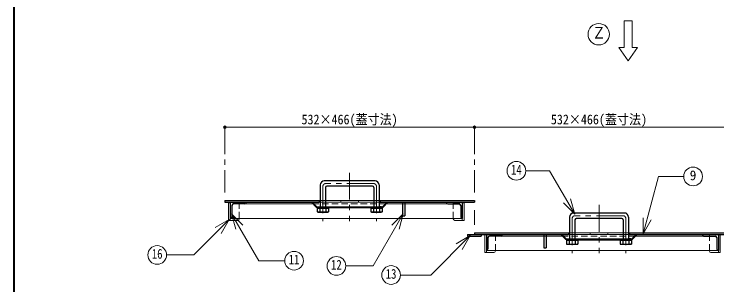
# Model space of a CAD drawing. Units: millimetres at full size, sheet at 1:10; details may follow other scales. Extents: x -2096 to 1954, y -1296 to 1514.
# Drawn here: x -2096 to -776, y 135 to 641 of the extents above; entities that cross this region are included whole.
import ezdxf
from ezdxf.enums import TextEntityAlignment as Align

# ---------------------------------------------------------------- set-up
doc = ezdxf.new("R2010")
doc.units = ezdxf.units.MM
doc.header["$LTSCALE"] = 10
doc.header["$PDMODE"] = 32
doc.header["$PDSIZE"] = 5
doc.linetypes.add('CHAIN1', pattern=[8, 5, -1, 1, -1])
doc.linetypes.add('DASHED1', pattern=[1.8, 1.2, -0.6])
doc.layers.add('0-0_ﾚｲﾔ1', color=4, linetype='Continuous', lineweight=9)
doc.styles.add('ＭＳ ゴシック', font='')
doc.styles.get('ＭＳ ゴシック').set_extended_font_data('MS Gothic')

msp = doc.modelspace()

# ---------------------------------------------------------------- linework, layer by layer
at = {"layer": '0-0_ﾚｲﾔ1', "color": 1, "lineweight": 40}
msp.add_line((-2096.22, -1295.95), (-2096.22, 1514.05), dxfattribs=at)
at = {"layer": '0-0_ﾚｲﾔ1', "color": 7, "lineweight": 18}
for p, q in [((-956.22, 628.05), (-941.22, 628.05)), ((-956.22, 628.05), (-956.22, 578.05)), ((-948.72, 553.05), (-966.22, 578.05)), ((-966.22, 578.05), (-956.22, 578.05)), ((-948.72, 553.05), (-931.22, 578.05)), ((-1095.51, 347.77), (-1140.1, 347.77)), ((-1048.62, 266.55), (-1095.51, 347.77)), ((-1524.22, 292.05), (-1526.22, 292.05)), ((-1485.8, 292.05), (-1514.22, 292.05)), ((-1485.8, 292.05), (-1485.8, 288.85)), ((-1452.63, 292.05), (-1452.63, 288.85)), ((-1424.22, 292.05), (-1452.63, 292.05)), ((-1412.22, 292.05), (-1414.22, 292.05)), ((-1048.62, 266.55), (-1056.38, 295.53)), ((-1695.42, 288.05), (-1692.22, 288.05)), ((-1695.42, 288.05), (-1695.42, 255.05)), ((-1526.22, 288.85), (-1524.22, 288.85)), ((-1525.22, 280.35), (-1524.22, 280.35)), ((-1525.22, 278.85), (-1524.22, 278.85)), ((-1514.22, 288.85), (-1485.8, 288.85)), ((-1514.22, 280.35), (-1513.22, 280.35)), ((-1514.22, 278.85), (-1513.22, 278.85)), ((-1452.63, 288.85), (-1424.22, 288.85)), ((-1425.22, 280.35), (-1424.22, 280.35)), ((-1425.22, 278.85), (-1424.22, 278.85)), ((-1414.22, 288.85), (-1412.22, 288.85)), ((-1414.22, 280.35), (-1413.22, 280.35)), ((-1414.22, 278.85), (-1413.22, 278.85)), ((-1255.52, 288.05), (-1258.72, 288.05)), ((-1255.52, 288.05), (-1255.52, 255.05)), ((-1048.62, 266.55), (-1069.83, 287.77)), ((-1689.79, 267.52), (-1668.58, 246.31)), ((-1689.79, 267.52), (-1682.03, 238.55)), ((-1368.96, 267.55), (-1390.18, 246.33)), ((-1368.96, 267.55), (-1376.73, 238.57)), ((-1694.4, 256.61), (-1760.57, 190.44)), ((-1694.4, 256.61), (-1720.38, 241.61)), ((-1694.4, 256.61), (-1709.4, 230.63)), ((-1695.42, 255.05), (-1692.22, 255.05)), ((-1692.22, 258.85), (-1692.22, 255.05)), ((-1258.72, 258.85), (-1258.72, 255.05)), ((-1255.52, 255.05), (-1258.72, 255.05)), ((-920.51, 230.01), (-920.51, 260.01)), ((-920.51, 230.01), (-905.51, 255.99)), ((-1244.25, 226.53), (-1317.8, 152.98)), ((-1244.25, 226.53), (-1270.24, 211.53)), ((-1244.25, 226.53), (-1259.25, 200.55)), ((-1216.92, 228.05), (-1213.72, 228.05)), ((-1216.92, 228.05), (-1216.92, 195.05)), ((-1060.22, 232.05), (-1058.22, 232.05)), ((-1058.22, 228.85), (-1060.22, 228.85)), ((-1048.22, 232.05), (-1019.8, 232.05)), ((-1019.8, 228.85), (-1048.22, 228.85)), ((-1019.8, 232.05), (-1019.8, 228.85)), ((-986.63, 232.05), (-986.63, 228.85)), ((-986.63, 232.05), (-958.22, 232.05)), ((-958.22, 228.85), (-986.63, 228.85)), ((-948.22, 232.05), (-946.22, 232.05)), ((-946.22, 228.85), (-948.22, 228.85)), ((-777.02, 228.05), (-780.22, 228.05)), ((-777.02, 228.05), (-777.02, 195.05)), ((-1059.22, 220.35), (-1058.22, 220.35)), ((-1059.22, 218.85), (-1058.22, 218.85)), ((-1048.22, 220.35), (-1047.22, 220.35)), ((-1048.22, 218.85), (-1047.22, 218.85)), ((-958.22, 220.35), (-959.22, 220.35)), ((-958.22, 218.85), (-959.22, 218.85)), ((-947.22, 220.35), (-948.22, 220.35)), ((-947.22, 218.85), (-948.22, 218.85)), ((-1213.72, 198.85), (-1213.72, 195.05)), ((-780.22, 198.85), (-780.22, 195.05)), ((-1760.57, 190.44), (-1811.39, 190.44)), ((-1216.92, 195.05), (-1213.72, 195.05)), ((-777.02, 195.05), (-780.22, 195.05)), ((-1317.8, 152.98), (-1374.26, 152.98))]:
    msp.add_line(p, q, dxfattribs=at)
at = {"layer": '0-0_ﾚｲﾔ1'}
for p, q in [((-1702.22, 429.05), (-1236.22, 429.05)), ((-1236.22, 429.05), (-770.22, 429.05)), ((-1485.8, 292.05), (-1452.63, 292.05)), ((-1537.72, 285.85), (-1665.22, 285.85)), ((-1485.8, 288.85), (-1452.63, 288.85)), ((-1370.72, 285.85), (-1400.72, 285.85)), ((-1285.72, 285.85), (-1366.22, 285.85)), ((-1692.22, 258.85), (-1258.72, 258.85)), ((-1678.42, 255.05), (-1692.22, 255.05)), ((-1675.42, 258.05), (-1675.42, 258.85)), ((-1275.52, 258.05), (-1275.52, 258.85)), ((-1272.52, 255.05), (-1258.72, 255.05)), ((-1186.72, 225.85), (-1106.22, 225.85)), ((-1101.72, 225.85), (-1071.72, 225.85)), ((-1019.8, 232.05), (-986.63, 232.05)), ((-1019.8, 228.85), (-986.63, 228.85)), ((-934.72, 225.85), (-807.22, 225.85)), ((-1213.72, 198.85), (-780.22, 198.85)), ((-1196.92, 198.05), (-1196.92, 198.85)), ((-797.02, 198.05), (-797.02, 198.85)), ((-1199.92, 195.05), (-1213.72, 195.05)), ((-794.02, 195.05), (-780.22, 195.05))]:
    msp.add_line(p, q, dxfattribs=at)
at = {"layer": '0-0_ﾚｲﾔ1', "linetype": 'CHAIN1'}
for p, q in [((-1702.22, 429.05), (-1702.22, 307.05)), ((-1236.22, 429.05), (-1236.22, 307.05)), ((-1469.22, 343.85), (-1469.22, 253.85)), ((-1519.22, 318.85), (-1519.22, 253.85)), ((-1424.22, 323.85), (-1514.22, 323.85)), ((-1419.22, 318.85), (-1419.22, 253.85)), ((-1003.22, 283.85), (-1003.22, 193.85)), ((-1236.22, 273.85), (-1236.22, 247.05)), ((-1053.22, 258.85), (-1053.22, 193.85)), ((-958.22, 263.85), (-1048.22, 263.85)), ((-953.22, 258.85), (-953.22, 193.85))]:
    msp.add_line(p, q, dxfattribs=at)
at = {"layer": '0-0_ﾚｲﾔ1', "color": 5, "lineweight": 25}
for p, q in [((-1524.22, 321.35), (-1524.22, 278.35)), ((-1421.72, 328.85), (-1516.72, 328.85)), ((-1426.72, 318.85), (-1511.72, 318.85)), ((-1414.22, 321.35), (-1414.22, 278.35)), ((-1514.22, 316.35), (-1514.22, 278.35)), ((-1424.22, 316.35), (-1424.22, 278.35)), ((-1702.22, 292.05), (-1702.22, 288.85)), ((-1412.22, 292.05), (-1236.22, 292.05)), ((-1236.22, 292.05), (-1236.22, 288.85)), ((-1702.22, 288.85), (-1526.22, 288.85)), ((-1692.22, 288.85), (-1692.22, 258.85)), ((-1689.22, 282.85), (-1689.22, 261.85)), ((-1665.22, 285.85), (-1686.22, 285.85)), ((-1531.59, 279.72), (-1540.72, 288.85)), ((-1530.97, 281.22), (-1538.59, 288.85)), ((-1529.72, 277.85), (-1528.22, 278.35)), ((-1529.72, 277.85), (-1508.72, 277.85)), ((-1529.72, 277.85), (-1529.72, 270.85)), ((-1529.47, 278.85), (-1525.22, 278.85)), ((-1528.22, 278.35), (-1510.22, 278.35)), ((-1524.72, 277.85), (-1524.72, 270.85)), ((-1513.72, 277.85), (-1513.72, 270.85)), ((-1513.22, 280.35), (-1425.22, 280.35)), ((-1429.72, 277.85), (-1428.22, 278.35)), ((-1429.72, 277.85), (-1408.72, 277.85)), ((-1428.22, 278.35), (-1410.22, 278.35)), ((-1425.22, 280.35), (-1425.22, 278.85)), ((-1424.72, 277.85), (-1424.72, 270.85)), ((-1419.22, 278.35), (-1413.72, 277.85)), ((-1413.72, 277.85), (-1410.22, 278.35)), ((-1407.46, 281.22), (-1399.84, 288.85)), ((-1406.84, 279.72), (-1397.72, 288.85)), ((-1370.72, 288.85), (-1370.72, 263.85)), ((-1366.22, 288.85), (-1366.22, 263.85)), ((-1285.72, 285.85), (-1264.72, 285.85)), ((-1261.72, 282.85), (-1261.72, 261.85)), ((-1258.72, 288.85), (-1258.72, 258.85)), ((-1529.72, 270.85), (-1508.72, 270.85)), ((-1529.72, 270.85), (-1528.22, 270.35)), ((-1528.22, 270.35), (-1524.72, 270.85)), ((-1528.22, 270.35), (-1510.22, 270.35)), ((-1524.72, 270.85), (-1519.22, 270.35)), ((-1519.22, 270.35), (-1513.72, 270.85)), ((-1513.72, 270.85), (-1510.22, 270.35)), ((-1429.72, 270.85), (-1408.72, 270.85)), ((-1428.22, 270.35), (-1410.22, 270.35)), ((-1408.72, 270.85), (-1410.22, 270.35)), ((-955.72, 268.85), (-1050.72, 268.85)), ((-1370.72, 263.85), (-1366.22, 263.85)), ((-1058.22, 261.35), (-1058.22, 218.35)), ((-1048.22, 256.35), (-1048.22, 218.35)), ((-960.72, 258.85), (-1045.72, 258.85)), ((-958.22, 256.35), (-958.22, 218.35)), ((-948.22, 261.35), (-948.22, 218.35)), ((-1248.72, 228.85), (-1248.72, 225.65)), ((-1248.72, 228.85), (-1060.22, 228.85)), ((-1248.72, 225.65), (-1223.72, 225.65)), ((-1236.22, 232.05), (-1236.22, 228.85)), ((-1236.22, 232.05), (-1060.22, 232.05)), ((-1223.72, 228.85), (-1223.72, 225.65)), ((-1213.72, 228.85), (-1213.72, 198.85)), ((-1186.72, 225.85), (-1207.72, 225.85)), ((-1101.72, 228.85), (-1101.72, 203.85)), ((-1065.59, 219.72), (-1074.72, 228.85)), ((-1064.97, 221.22), (-1072.59, 228.85)), ((-1060.22, 232.05), (-1060.22, 228.85)), ((-946.22, 232.05), (-770.22, 232.05)), ((-941.46, 221.22), (-933.84, 228.85)), ((-940.84, 219.72), (-931.72, 228.85)), ((-807.22, 225.85), (-786.22, 225.85)), ((-780.22, 228.85), (-780.22, 198.85)), ((-1210.72, 222.85), (-1210.72, 201.85)), ((-1063.72, 217.85), (-1062.22, 218.35)), ((-1063.72, 217.85), (-1042.72, 217.85)), ((-1063.72, 217.85), (-1063.72, 210.85)), ((-1063.47, 218.85), (-1059.22, 218.85)), ((-1062.22, 218.35), (-1044.22, 218.35)), ((-1058.72, 217.85), (-1058.72, 210.85)), ((-1047.72, 217.85), (-1047.72, 210.85)), ((-1047.22, 220.35), (-1047.22, 218.85)), ((-1047.22, 218.85), (-959.22, 218.85)), ((-963.72, 217.85), (-962.22, 218.35)), ((-963.72, 217.85), (-942.72, 217.85)), ((-962.22, 218.35), (-944.22, 218.35)), ((-958.72, 217.85), (-958.72, 210.85)), ((-953.22, 218.35), (-947.72, 217.85)), ((-947.72, 217.85), (-944.22, 218.35)), ((-783.22, 222.85), (-783.22, 201.85)), ((-1063.72, 210.85), (-1042.72, 210.85)), ((-1063.72, 210.85), (-1062.22, 210.35)), ((-1062.22, 210.35), (-1058.72, 210.85)), ((-1062.22, 210.35), (-1044.22, 210.35)), ((-1058.72, 210.85), (-1053.22, 210.35)), ((-1053.22, 210.35), (-1047.72, 210.85)), ((-1047.72, 210.85), (-1044.22, 210.35)), ((-963.72, 210.85), (-942.72, 210.85)), ((-962.22, 210.35), (-944.22, 210.35)), ((-942.72, 210.85), (-944.22, 210.35))]:
    msp.add_line(p, q, dxfattribs=at)
at = {"layer": '0-0_ﾚｲﾔ1', "linetype": 'DASHED1'}
for p, q in [((-1524.22, 292.05), (-1514.22, 292.05)), ((-1424.22, 292.05), (-1414.22, 292.05)), ((-1675.42, 288.05), (-1692.22, 288.05)), ((-1675.42, 258.85), (-1675.42, 288.05)), ((-1400.72, 285.85), (-1537.72, 285.85)), ((-1524.22, 288.85), (-1514.22, 288.85)), ((-1524.22, 280.35), (-1514.22, 280.35)), ((-1524.22, 278.85), (-1514.22, 278.85)), ((-1424.22, 288.85), (-1414.22, 288.85)), ((-1424.22, 280.35), (-1414.22, 280.35)), ((-1424.22, 278.85), (-1414.22, 278.85)), ((-1370.72, 285.85), (-1366.22, 285.85)), ((-1275.52, 288.05), (-1258.72, 288.05)), ((-1275.52, 258.85), (-1275.52, 288.05)), ((-1196.92, 228.05), (-1213.72, 228.05)), ((-1196.92, 198.85), (-1196.92, 228.05)), ((-1101.72, 225.85), (-1106.22, 225.85)), ((-934.72, 225.85), (-1071.72, 225.85)), ((-1058.22, 232.05), (-1048.22, 232.05)), ((-1058.22, 228.85), (-1048.22, 228.85)), ((-958.22, 232.05), (-948.22, 232.05)), ((-958.22, 228.85), (-948.22, 228.85)), ((-797.02, 228.05), (-780.22, 228.05)), ((-797.02, 198.85), (-797.02, 228.05)), ((-1058.22, 220.35), (-1048.22, 220.35)), ((-1058.22, 218.85), (-1048.22, 218.85)), ((-958.22, 220.35), (-948.22, 220.35)), ((-958.22, 218.85), (-948.22, 218.85))]:
    msp.add_line(p, q, dxfattribs=at)
at = {"layer": '0-0_ﾚｲﾔ1', "color": 7, "lineweight": 18}
for points in [[(-941.22, 628.05), (-941.22, 578.05), (-931.22, 578.05)], [(-920.51, 230.01), (-891.81, 337.11), (-845.01, 337.11)], [(-1689.79, 267.52), (-1639.1, 179.72), (-1590.62, 179.72)], [(-1368.96, 267.55), (-1425.29, 169.98), (-1476.43, 169.98)]]:
    msp.add_lwpolyline(points, dxfattribs=at)
at = {"layer": '0-0_ﾚｲﾔ1', "color": 5, "lineweight": 25}
for points in [[(-1702.22, 292.05), (-1526.22, 292.05), (-1526.22, 288.85)], [(-1412.22, 292.05), (-1412.22, 288.85), (-1236.22, 288.85)], [(-1528.85, 280.35), (-1525.22, 280.35), (-1525.22, 278.85)], [(-1528.22, 278.35), (-1524.72, 277.85), (-1519.22, 278.35)], [(-1519.22, 278.35), (-1513.72, 277.85), (-1510.22, 278.35)], [(-1513.22, 280.35), (-1513.22, 278.85), (-1425.22, 278.85)], [(-1510.22, 278.35), (-1508.72, 277.85), (-1508.72, 270.85), (-1510.22, 270.35)], [(-1429.72, 277.85), (-1429.72, 270.85), (-1428.22, 270.35), (-1424.72, 270.85)], [(-1428.22, 278.35), (-1424.72, 277.85), (-1419.22, 278.35)], [(-1413.72, 277.85), (-1413.72, 270.85), (-1410.22, 270.35)], [(-1409.58, 280.35), (-1413.22, 280.35), (-1413.22, 278.85), (-1408.96, 278.85)], [(-1410.22, 278.35), (-1408.72, 277.85), (-1408.72, 270.85)], [(-1424.72, 270.85), (-1419.22, 270.35), (-1413.72, 270.85)], [(-1106.22, 228.85), (-1106.22, 203.85), (-1101.72, 203.85)], [(-946.22, 232.05), (-946.22, 228.85), (-770.22, 228.85)], [(-1062.85, 220.35), (-1059.22, 220.35), (-1059.22, 218.85)], [(-1062.22, 218.35), (-1058.72, 217.85), (-1053.22, 218.35)], [(-1053.22, 218.35), (-1047.72, 217.85), (-1044.22, 218.35)], [(-1047.22, 220.35), (-959.22, 220.35), (-959.22, 218.85)], [(-1044.22, 218.35), (-1042.72, 217.85), (-1042.72, 210.85), (-1044.22, 210.35)], [(-963.72, 217.85), (-963.72, 210.85), (-962.22, 210.35), (-958.72, 210.85)], [(-962.22, 218.35), (-958.72, 217.85), (-953.22, 218.35)], [(-947.72, 217.85), (-947.72, 210.85), (-944.22, 210.35)], [(-943.58, 220.35), (-947.22, 220.35), (-947.22, 218.85), (-942.96, 218.85)], [(-944.22, 218.35), (-942.72, 217.85), (-942.72, 210.85)], [(-958.72, 210.85), (-953.22, 210.35), (-947.72, 210.85)]]:
    msp.add_lwpolyline(points, dxfattribs=at)
at = {"layer": '0-0_ﾚｲﾔ1', "color": 7, "lineweight": 18}
for centre, radius in [((-1003.72, 603.05), 20), ((-1157.6, 347.77), 17.5), ((-827.51, 337.11), 17.5), ((-1828.89, 190.44), 17.5), ((-1573.12, 179.72), 17.5), ((-1493.93, 169.98), 17.5), ((-1391.76, 152.98), 17.5)]:
    msp.add_circle(centre, radius, dxfattribs=at)
at = {"layer": '0-0_ﾚｲﾔ1', "color": 5, "lineweight": 25}
for centre, radius, start, end in [((-1516.72, 321.35), 7.5, 90, 180), ((-1511.72, 316.35), 2.5, 90, 180), ((-1426.72, 316.35), 2.5, 0, 90), ((-1421.72, 321.35), 7.5, 0, 90), ((-1686.22, 282.85), 3, 90, 180), ((-1665.22, 288.85), 3, 270, 0), ((-1529.47, 281.85), 3, 225, 270), ((-1528.85, 283.35), 3, 225, 270), ((-1409.58, 283.35), 3, 270, 315), ((-1408.96, 281.85), 3, 270, 315), ((-1285.72, 288.85), 3, 180, 270), ((-1264.72, 282.85), 3, 0, 90), ((-1050.72, 261.35), 7.5, 90, 180), ((-955.72, 261.35), 7.5, 0, 90), ((-1692.22, 261.85), 3, 270, 0), ((-1258.72, 261.85), 3, 180, 270), ((-1045.72, 256.35), 2.5, 90, 180), ((-960.72, 256.35), 2.5, 0, 90), ((-1207.72, 222.85), 3, 90, 180), ((-1186.72, 228.85), 3, 270, 0), ((-807.22, 228.85), 3, 180, 270), ((-786.22, 222.85), 3, 0, 90), ((-1063.47, 221.85), 3, 225, 270), ((-1062.85, 223.35), 3, 225, 270), ((-943.58, 223.35), 3, 270, 315), ((-942.96, 221.85), 3, 270, 315), ((-1213.72, 201.85), 3, 270, 0), ((-780.22, 201.85), 3, 180, 270)]:
    msp.add_arc(centre, radius, start, end, dxfattribs=at)
at = {"layer": '0-0_ﾚｲﾔ1', "linetype": 'CHAIN1'}
for centre, start, end in [((-1514.22, 318.85), 90, 180), ((-1424.22, 318.85), 0, 90), ((-1048.22, 258.85), 90, 180), ((-958.22, 258.85), 0, 90)]:
    msp.add_arc(centre, 5, start, end, dxfattribs=at)
at = {"layer": '0-0_ﾚｲﾔ1'}
for centre, start, end in [((-1678.42, 258.05), 270, 0), ((-1272.52, 258.05), 180, 270), ((-1199.92, 198.05), 270, 0), ((-794.02, 198.05), 180, 270)]:
    msp.add_arc(centre, 3, start, end, dxfattribs=at)
at = {"layer": '0-0_ﾚｲﾔ1', "color": 1}
for p in [(-1702.22, 429.05), (-1236.22, 429.05)]:
    msp.add_point(p, dxfattribs=at)

# ---------------------------------------------------------------- texts
at = {"layer": '0-0_ﾚｲﾔ1', "color": 7, "style": 'ＭＳ ゴシック'}
for s, height, width, p in [('Ｚ', 21.99, 0.85, (-1016.22, 588.05)), ('532×466(蓋寸法)', 18.33, 0.9, (-1559.22, 429.05)), ('532×466(蓋寸法)', 18.33, 0.9, (-1093.22, 429.05)), ('14', 18.33, 0.8, (-1167.6, 335.27)), ('16', 18.33, 0.8, (-1838.89, 177.94)), ('11', 18.33, 0.8, (-1583.12, 167.22)), ('12', 18.33, 0.8, (-1503.93, 157.48)), ('13', 18.33, 0.8, (-1401.76, 140.48))]:
    msp.add_text(s, height=height, dxfattribs=dict(at, width=width)).set_placement(p, align=Align.BOTTOM_LEFT)
msp.add_text('9', height=18.33, dxfattribs=at).set_placement((-833.76, 324.61), align=Align.BOTTOM_LEFT)

doc.saveas('drawing.dxf')
